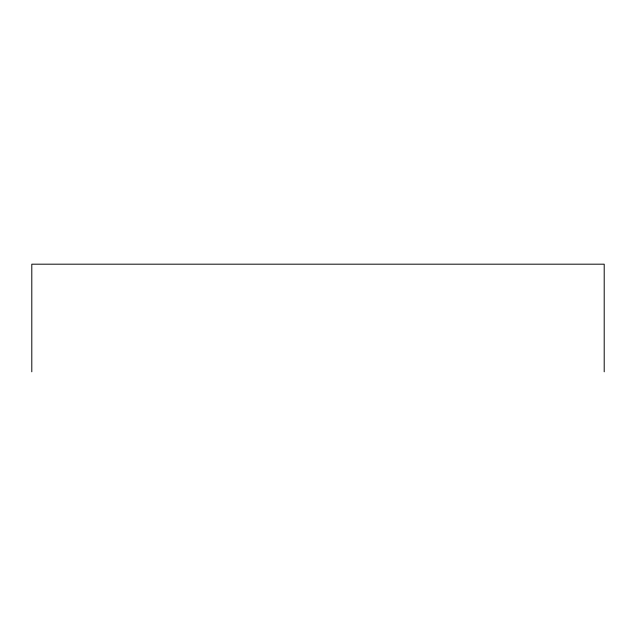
<?xml version="1.0" encoding="UTF-8"?>
<svg xmlns="http://www.w3.org/2000/svg" width="636" height="636" viewBox="0 0 636 636"><rect width="100%" height="100%" fill="white"/><g stroke="black" fill="none" stroke-linecap="round" stroke-linejoin="round"><path stroke-width="0.95" d="M604.2 371.814L604.2 264.186L31.8 264.186L31.8 371.814"/></g></svg>
